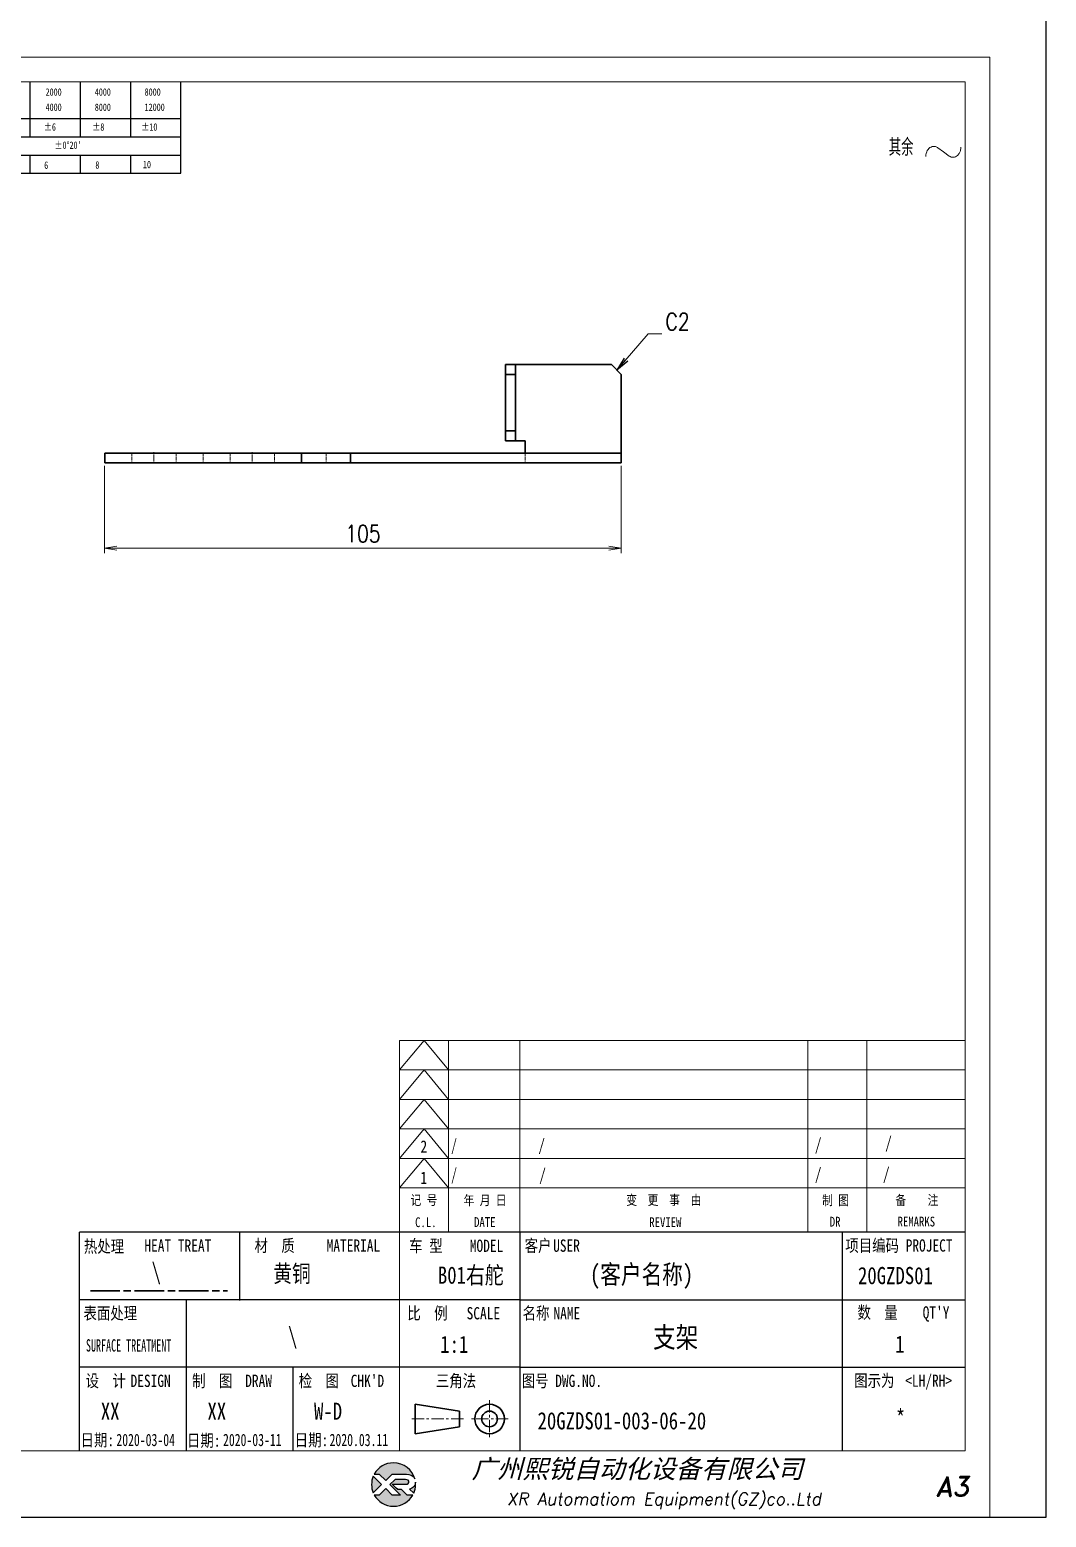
# Model space of a CAD drawing. Header units: inches. Extents: x 269 to 10986, y 1043 to 4337.
# Drawn here: x 10408.5 to 10615.1, y 2402.5 to 2705 of the extents above; entities that cross this region are included whole.
import ezdxf
from ezdxf.enums import TextEntityAlignment as Align

# ---------------------------------------------------------------- set-up
doc = ezdxf.new("R2010")
doc.units = ezdxf.units.IN
doc.header["$MEASUREMENT"] = 0
for name, pattern in [('AM_ISO02W050x2', [3.75, 3, -0.75]), ('AM_ISO08W050x2', [9, 6, -0.75, 1.5, -0.75]), ('CENTER', [2, 1.25, -0.25, 0.25, -0.25]), ('DOT2', [0.125, 0, -0.125])]:
    doc.linetypes.add(name, pattern=pattern)
for name, color, linetype in [('DIM', 3, 'Continuous'), ('layer 1', 7, 'Continuous'), ('图\\M+19E79\\M+195B6\\M+18E9A', 7, 'Continuous'), ('图号', 7, 'Continuous'), ('图名', 7, 'Continuous'), ('数量', 7, 'Continuous'), ('材质', 7, 'Continuous'), ('表面处理', 7, 'Continuous'), ('车型', 7, 'Continuous')]:
    doc.layers.add(name, color=color, linetype=linetype)
for name, color, linetype, lineweight in [('中心线', 2, 'AM_ISO08W050x2', 18), ('图框', 7, 'Continuous', 18), ('标注线', 3, 'Continuous', 18), ('热处理', 7, 'Continuous', 20), ('粗实线', 7, 'Continuous', 35), ('粗点划线', 6, 'AM_ISO08W050x2', 35), ('虚线', 1, 'AM_ISO02W050x2', 18)]:
    doc.layers.add(name, color=color, linetype=linetype, lineweight=lineweight)
doc.layers.add('打印', color=7, linetype='Continuous', lineweight=15, plot=False)
doc.layers.add('打印-禁用', color=7, linetype='Continuous', lineweight=15, plot=False)
doc.styles.add('DIM', font='romans.shx', dxfattribs={"width": 0.8, "bigfont": 'bigfont.shx'})
doc.styles.add('STYLE1', font='')
doc.styles.add('国标', font='simfang.ttf', dxfattribs={"width": 0.8})
doc.styles.add('机械长仿宋', font='gbenor.shx', dxfattribs={"height": 1, "bigfont": 'gbcbig.shx'})
doc.styles.add('标题\\M+18E9A', font='romand.shx', dxfattribs={"oblique": 10, "bigfont": 'bigfont.shx'})
doc.styles.get('STYLE1').set_extended_font_data('SimSun')
doc.dimstyles.new('XR 1-1', dxfattribs={"dimtxt": 3.5, "dimasz": 2.5, "dimexe": 1, "dimexo": 0.625, "dimgap": 1.2, "dimtad": 1, "dimtoh": 1, "dimdsep": 46, "dimtxsty": 'DIM', "dimblk": 'OPEN', "dimcen": 0, "dimclrd": 8, "dimclre": 8, "dimclrt": 2, "dimazin": 2, "dimtfac": 0.5, "dimtmove": 0, "dimatfit": 3, "dimldrblk": 'OPEN', "dimfxl": 0, "dimtolj": 2, "dimlwd": 18, "dimlwe": 18, "dimarcsym": 0})
doc.dimstyles.new('XR 1-1$0', dxfattribs={"dimtxt": 3.5, "dimasz": 2.5, "dimexe": 1, "dimexo": 0.625, "dimgap": 1.2, "dimtad": 1, "dimzin": 9, "dimdsep": 46, "dimtxsty": 'DIM', "dimblk": 'OPEN', "dimcen": 0, "dimclrd": 8, "dimclre": 8, "dimclrt": 2, "dimazin": 2, "dimtfac": 0.5, "dimtmove": 0, "dimatfit": 3, "dimldrblk": 'OPEN', "dimfxl": 0, "dimtolj": 2, "dimlwd": 18, "dimlwe": 18, "dimarcsym": 0})

# ---------------------------------------------------------------- blocks, each defined once
blk = doc.blocks.new('XR')
at = {"true_color": 0xfc8000}
h = blk.add_hatch(color=30, dxfattribs=at)
h.set_gradient(color1=(252, 128, 0), rotation=240, one_color=1, tint=1, name='INVCURVED')
edge = h.paths.add_edge_path()
edge.add_spline(control_points=[(-434.18, -5928.47), (-433.9, -5928.74), (-433.63, -5929.01), (-433.63, -5929.01), (-433.63, -5929.01), (-433.63, -5929.01), (-433.36, -5928.74), (-433.09, -5928.47)], knot_values=[0.5625, 0.5625, 0.5625, 0.5625, 0.625, 0.625, 0.625, 0.625, 0.6875, 0.6875, 0.6875, 0.6875], degree=3, periodic=0)
edge.add_spline(control_points=[(-433.09, -5928.47), (-432.82, -5928.2), (-432.54, -5927.93), (-432.54, -5927.93), (-432.54, -5927.93), (-432.54, -5927.93), (-432.04, -5927.93), (-431.53, -5927.93)], knot_values=[0.4375, 0.4375, 0.4375, 0.4375, 0.5, 0.5, 0.5, 0.5, 0.5625, 0.5625, 0.5625, 0.5625], degree=3, periodic=0)
edge.add_spline(control_points=[(-431.53, -5927.93), (-431.03, -5927.93), (-430.52, -5927.93), (-430.52, -5927.93), (-430.52, -5927.93), (-430, -5927.93), (-429.43, -5927.96), (-429.01, -5928.33)], knot_values=[0.25, 0.25, 0.25, 0.25, 0.3125, 0.3125, 0.3125, 0.3125, 0.4375, 0.4375, 0.4375, 0.4375], degree=3, periodic=0)
edge.add_spline(control_points=[(-429.01, -5928.33), (-428.88, -5928.44), (-428.78, -5928.59), (-428.71, -5928.75)], knot_values=[0.125, 0.125, 0.125, 0.125, 0.25, 0.25, 0.25, 0.25], degree=3, periodic=0)
edge.add_spline(control_points=[(-428.71, -5928.75), (-429.13, -5927.18), (-430.58, -5926.02), (-432.31, -5926.02)], knot_values=[0, 0, 0, 0, 0.125, 0.125, 0.125, 0.125], degree=3, periodic=0)
edge.add_spline(control_points=[(-432.31, -5926.02), (-433.72, -5926.02), (-434.94, -5926.79), (-435.58, -5927.93)], knot_values=[0.875, 0.875, 0.875, 0.875, 1, 1, 1, 1], degree=3, periodic=0)
edge.add_spline(control_points=[(-435.58, -5927.93), (-435.58, -5927.93), (-434.72, -5927.93), (-434.72, -5927.93), (-434.72, -5927.93), (-434.72, -5927.93), (-434.45, -5928.2), (-434.18, -5928.47)], knot_values=[0.6875, 0.6875, 0.6875, 0.6875, 0.8125, 0.8125, 0.8125, 0.8125, 0.875, 0.875, 0.875, 0.875], degree=3, periodic=0)
edge = h.paths.add_edge_path()
edge.add_spline(control_points=[(-434.79, -5929.26), (-435.04, -5929.02), (-435.34, -5928.72), (-435.54, -5928.53)], knot_values=[0.562504, 0.562504, 0.562504, 0.562504, 0.656252, 0.656252, 0.656252, 0.656252], degree=3, periodic=0)
edge.add_spline(control_points=[(-435.54, -5928.53), (-435.67, -5928.4), (-435.76, -5928.31), (-435.76, -5928.31), (-435.76, -5928.31), (-435.94, -5928.74), (-436.03, -5929.21), (-436.03, -5929.71)], knot_values=[0.25, 0.25, 0.25, 0.25, 0.312504, 0.312504, 0.312504, 0.312504, 0.562504, 0.562504, 0.562504, 0.562504], degree=3, periodic=0)
edge.add_spline(control_points=[(-436.03, -5929.71), (-436.03, -5930.2), (-435.94, -5930.67), (-435.76, -5931.1), (-435.76, -5931.1), (-435.4, -5930.75), (-435.05, -5930.4)], knot_values=[0.874998, 0.874998, 0.874998, 0.874998, 1.124998, 1.124998, 1.124998, 1.25, 1.25, 1.25, 1.25], degree=3, periodic=0)
edge.add_spline(control_points=[(-435.05, -5930.4), (-434.7, -5930.05), (-434.34, -5929.71), (-434.34, -5929.71), (-434.34, -5929.71), (-434.34, -5929.71), (-434.34, -5929.71), (-434.34, -5929.71)], knot_values=[0.749878, 0.749878, 0.749878, 0.749878, 0.874875, 0.874875, 0.874875, 0.874875, 0.874998, 0.874998, 0.874998, 0.874998], degree=3, periodic=0)
edge.add_spline(control_points=[(-434.34, -5929.71), (-434.34, -5929.71), (-434.34, -5929.71), (-434.34, -5929.71)], knot_values=[0.749634, 0.749634, 0.749634, 0.749634, 0.749817, 0.749817, 0.749817, 0.749817], degree=3, periodic=0)
edge.add_spline(control_points=[(-434.35, -5929.7), (-434.35, -5929.7), (-434.35, -5929.7), (-434.35, -5929.7)], knot_values=[0.738281, 0.738281, 0.738281, 0.738281, 0.742188, 0.742188, 0.742188, 0.742188], degree=3, periodic=0)
edge.add_spline(control_points=[(-434.35, -5929.7), (-434.36, -5929.69), (-434.37, -5929.68), (-434.38, -5929.67)], knot_values=[0.726563, 0.726563, 0.726563, 0.726563, 0.738281, 0.738281, 0.738281, 0.738281], degree=3, periodic=0)
edge.add_spline(control_points=[(-434.38, -5929.67), (-434.38, -5929.66), (-434.39, -5929.65), (-434.4, -5929.65)], knot_values=[0.718751, 0.718751, 0.718751, 0.718751, 0.726563, 0.726563, 0.726563, 0.726563], degree=3, periodic=0)
edge.add_spline(control_points=[(-434.4, -5929.65), (-434.42, -5929.63), (-434.45, -5929.6), (-434.47, -5929.58)], knot_values=[0.703126, 0.703126, 0.703126, 0.703126, 0.718751, 0.718751, 0.718751, 0.718751], degree=3, periodic=0)
edge.add_spline(control_points=[(-434.47, -5929.58), (-434.5, -5929.55), (-434.53, -5929.52), (-434.56, -5929.49)], knot_values=[0.687501, 0.687501, 0.687501, 0.687501, 0.703126, 0.703126, 0.703126, 0.703126], degree=3, periodic=0)
edge.add_spline(control_points=[(-434.56, -5929.49), (-434.63, -5929.42), (-434.71, -5929.35), (-434.79, -5929.26)], knot_values=[0.656252, 0.656252, 0.656252, 0.656252, 0.687501, 0.687501, 0.687501, 0.687501], degree=3, periodic=0)
at = {"true_color": 0x0348ff}
h = blk.add_hatch(color=160, dxfattribs=at)
h.set_gradient(color1=(3, 72, 255), color2=(0, 41, 153), one_color=1, tint=0.3, name='HEMISPHERICAL')
edge = h.paths.add_edge_path()
edge.add_spline(control_points=[(-432.54, -5929.67), (-432.26, -5929.95), (-431.94, -5930.23), (-431.66, -5930.51), (-431.66, -5930.51), (-431.66, -5930.51), (-431.66, -5930.51), (-431.66, -5930.51)], knot_values=[0.736842, 0.736842, 0.736842, 0.736842, 0.789474, 0.789474, 0.789474, 0.789474, 0.802633, 0.802633, 0.802633, 0.802633], degree=3, periodic=0)
edge.add_spline(control_points=[(-431.66, -5930.51), (-431.65, -5930.51), (-431.65, -5930.52), (-431.65, -5930.52)], knot_values=[0.802633, 0.802633, 0.802633, 0.802633, 0.815791, 0.815791, 0.815791, 0.815791], degree=3, periodic=0)
edge.add_spline(control_points=[(-431.65, -5930.52), (-431.64, -5930.53), (-431.64, -5930.53), (-431.64, -5930.53)], knot_values=[0.815791, 0.815791, 0.815791, 0.815791, 0.82237, 0.82237, 0.82237, 0.82237], degree=3, periodic=0)
edge.add_spline(control_points=[(-431.64, -5930.53), (-431.64, -5930.53), (-431.64, -5930.53), (-431.63, -5930.54)], knot_values=[0.82237, 0.82237, 0.82237, 0.82237, 0.828949, 0.828949, 0.828949, 0.828949], degree=3, periodic=0)
edge.add_spline(control_points=[(-431.63, -5930.54), (-431.63, -5930.54), (-431.63, -5930.54), (-431.63, -5930.54), (-431.63, -5930.54), (-431.63, -5930.54), (-431.59, -5930.54), (-431.52, -5930.54)], knot_values=[0.841901, 0.841901, 0.841901, 0.841901, 0.842105, 0.842105, 0.842105, 0.842105, 0.855264, 0.855264, 0.855264, 0.855264], degree=3, periodic=0)
edge.add_spline(control_points=[(-431.52, -5930.54), (-431.46, -5930.54), (-431.38, -5930.54), (-431.3, -5930.54)], knot_values=[0.855264, 0.855264, 0.855264, 0.855264, 0.868422, 0.868422, 0.868422, 0.868422], degree=3, periodic=0)
edge.add_spline(control_points=[(-431.3, -5930.54), (-431.26, -5930.54), (-431.22, -5930.54), (-431.18, -5930.54)], knot_values=[0.868422, 0.868422, 0.868422, 0.868422, 0.875, 0.875, 0.875, 0.875], degree=3, periodic=0)
edge.add_spline(control_points=[(-431.18, -5930.54), (-431.14, -5930.54), (-431.1, -5930.54), (-431.07, -5930.54)], knot_values=[0.875, 0.875, 0.875, 0.875, 0.881579, 0.881579, 0.881579, 0.881579], degree=3, periodic=0)
edge.add_spline(control_points=[(-431.07, -5930.54), (-431.05, -5930.54), (-431.04, -5930.54), (-431.03, -5930.54)], knot_values=[0.881579, 0.881579, 0.881579, 0.881579, 0.884869, 0.884869, 0.884869, 0.884869], degree=3, periodic=0)
edge.add_spline(control_points=[(-431.03, -5930.54), (-431.02, -5930.54), (-431, -5930.54), (-431, -5930.54)], knot_values=[0.884869, 0.884869, 0.884869, 0.884869, 0.888158, 0.888158, 0.888158, 0.888158], degree=3, periodic=0)
edge.add_spline(control_points=[(-431, -5930.54), (-430.99, -5930.54), (-430.99, -5930.54), (-430.98, -5930.54)], knot_values=[0.888158, 0.888158, 0.888158, 0.888158, 0.889803, 0.889803, 0.889803, 0.889803], degree=3, periodic=0)
edge.add_spline(control_points=[(-430.98, -5930.54), (-430.98, -5930.54), (-430.98, -5930.54), (-430.97, -5930.54)], knot_values=[0.889803, 0.889803, 0.889803, 0.889803, 0.891447, 0.891447, 0.891447, 0.891447], degree=3, periodic=0)
edge.add_spline(control_points=[(-430.97, -5930.54), (-430.97, -5930.54), (-430.97, -5930.54), (-430.97, -5930.54)], knot_values=[0.891447, 0.891447, 0.891447, 0.891447, 0.89227, 0.89227, 0.89227, 0.89227], degree=3, periodic=0)
edge.add_spline(control_points=[(-430.97, -5930.54), (-430.97, -5930.54), (-430.97, -5930.54), (-430.97, -5930.54)], knot_values=[0.89227, 0.89227, 0.89227, 0.89227, 0.893092, 0.893092, 0.893092, 0.893092], degree=3, periodic=0)
edge.add_spline(control_points=[(-430.97, -5930.54), (-430.97, -5930.54), (-430.97, -5930.54), (-430.97, -5930.54)], knot_values=[0.893092, 0.893092, 0.893092, 0.893092, 0.893503, 0.893503, 0.893503, 0.893503], degree=3, periodic=0)
edge.add_spline(control_points=[(-430.97, -5930.54), (-430.97, -5930.54), (-430.97, -5930.54), (-430.97, -5930.54)], knot_values=[0.893503, 0.893503, 0.893503, 0.893503, 0.893914, 0.893914, 0.893914, 0.893914], degree=3, periodic=0)
edge.add_spline(control_points=[(-430.97, -5930.54), (-430.97, -5930.54), (-430.97, -5930.54), (-430.97, -5930.54)], knot_values=[0.893914, 0.893914, 0.893914, 0.893914, 0.89412, 0.89412, 0.89412, 0.89412], degree=3, periodic=0)
edge.add_spline(control_points=[(-430.97, -5930.54), (-430.97, -5930.54), (-430.97, -5930.54), (-430.97, -5930.54)], knot_values=[0.89412, 0.89412, 0.89412, 0.89412, 0.894326, 0.894326, 0.894326, 0.894326], degree=3, periodic=0)
edge.add_spline(control_points=[(-430.97, -5930.54), (-430.97, -5930.54), (-430.97, -5930.54), (-430.97, -5930.54)], knot_values=[0.894428, 0.894428, 0.894428, 0.894428, 0.894531, 0.894531, 0.894531, 0.894531], degree=3, periodic=0)
edge.add_spline(control_points=[(-430.97, -5930.54), (-430.97, -5930.54), (-430.97, -5930.54), (-430.97, -5930.54)], knot_values=[0.894531, 0.894531, 0.894531, 0.894531, 0.894583, 0.894583, 0.894583, 0.894583], degree=3, periodic=0)
edge.add_spline(control_points=[(-430.97, -5930.54), (-430.97, -5930.54), (-430.97, -5930.54), (-430.97, -5930.54), (-430.97, -5930.54), (-430.97, -5930.54), (-430.73, -5930.78), (-430.49, -5931.01)], knot_values=[0.894685, 0.894685, 0.894685, 0.894685, 0.894737, 0.894737, 0.894737, 0.894737, 0.921052, 0.921052, 0.921052, 0.921052], degree=3, periodic=0)
edge.add_spline(control_points=[(-430.49, -5931.01), (-430.26, -5931.24), (-430.02, -5931.48), (-430.02, -5931.48)], knot_values=[0.921052, 0.921052, 0.921052, 0.921052, 0.947368, 0.947368, 0.947368, 0.947368], degree=3, periodic=0)
edge.add_spline(control_points=[(-430.02, -5931.48), (-430.02, -5931.48), (-430.02, -5931.48), (-430.02, -5931.48)], knot_values=[0.947522, 0.947522, 0.947522, 0.947522, 0.947573, 0.947573, 0.947573, 0.947573], degree=3, periodic=0)
edge.add_spline(control_points=[(-430.02, -5931.48), (-430.02, -5931.48), (-430.02, -5931.48), (-430.02, -5931.48)], knot_values=[0.947573, 0.947573, 0.947573, 0.947573, 0.947676, 0.947676, 0.947676, 0.947676], degree=3, periodic=0)
edge.add_spline(control_points=[(-430.02, -5931.48), (-430.02, -5931.48), (-430.02, -5931.48), (-430.02, -5931.48)], knot_values=[0.947676, 0.947676, 0.947676, 0.947676, 0.947779, 0.947779, 0.947779, 0.947779], degree=3, periodic=0)
edge.add_spline(control_points=[(-430.02, -5931.48), (-430.02, -5931.48), (-430.02, -5931.48), (-430.02, -5931.48)], knot_values=[0.947779, 0.947779, 0.947779, 0.947779, 0.947984, 0.947984, 0.947984, 0.947984], degree=3, periodic=0)
edge.add_spline(control_points=[(-430.02, -5931.48), (-430.02, -5931.48), (-430.02, -5931.48), (-430.02, -5931.48)], knot_values=[0.947984, 0.947984, 0.947984, 0.947984, 0.94819, 0.94819, 0.94819, 0.94819], degree=3, periodic=0)
edge.add_spline(control_points=[(-430.02, -5931.48), (-430.02, -5931.48), (-430.02, -5931.48), (-430.02, -5931.48)], knot_values=[0.94819, 0.94819, 0.94819, 0.94819, 0.948601, 0.948601, 0.948601, 0.948601], degree=3, periodic=0)
edge.add_spline(control_points=[(-430.02, -5931.48), (-430.02, -5931.48), (-430.02, -5931.48), (-430.02, -5931.48)], knot_values=[0.948601, 0.948601, 0.948601, 0.948601, 0.949012, 0.949012, 0.949012, 0.949012], degree=3, periodic=0)
edge.add_spline(control_points=[(-430.02, -5931.48), (-430.02, -5931.48), (-430.01, -5931.48), (-430.01, -5931.48)], knot_values=[0.949012, 0.949012, 0.949012, 0.949012, 0.949834, 0.949834, 0.949834, 0.949834], degree=3, periodic=0)
edge.add_spline(control_points=[(-430.01, -5931.48), (-430.01, -5931.48), (-430.01, -5931.48), (-430.01, -5931.48)], knot_values=[0.949834, 0.949834, 0.949834, 0.949834, 0.950657, 0.950657, 0.950657, 0.950657], degree=3, periodic=0)
edge.add_spline(control_points=[(-430.01, -5931.48), (-430.01, -5931.48), (-430, -5931.48), (-430, -5931.48)], knot_values=[0.950657, 0.950657, 0.950657, 0.950657, 0.952301, 0.952301, 0.952301, 0.952301], degree=3, periodic=0)
edge.add_spline(control_points=[(-430, -5931.48), (-429.99, -5931.48), (-429.98, -5931.48), (-429.98, -5931.48)], knot_values=[0.952301, 0.952301, 0.952301, 0.952301, 0.953946, 0.953946, 0.953946, 0.953946], degree=3, periodic=0)
edge.add_spline(control_points=[(-429.98, -5931.48), (-429.96, -5931.48), (-429.95, -5931.48), (-429.93, -5931.48)], knot_values=[0.953946, 0.953946, 0.953946, 0.953946, 0.957236, 0.957236, 0.957236, 0.957236], degree=3, periodic=0)
edge.add_spline(control_points=[(-429.93, -5931.48), (-429.91, -5931.48), (-429.89, -5931.48), (-429.87, -5931.48)], knot_values=[0.957236, 0.957236, 0.957236, 0.957236, 0.960525, 0.960525, 0.960525, 0.960525], degree=3, periodic=0)
edge.add_spline(control_points=[(-429.87, -5931.48), (-429.82, -5931.48), (-429.77, -5931.48), (-429.71, -5931.48)], knot_values=[0.960525, 0.960525, 0.960525, 0.960525, 0.967104, 0.967104, 0.967104, 0.967104], degree=3, periodic=0)
edge.add_spline(control_points=[(-429.71, -5931.48), (-429.65, -5931.48), (-429.59, -5931.48), (-429.53, -5931.48)], knot_values=[0.967104, 0.967104, 0.967104, 0.967104, 0.973683, 0.973683, 0.973683, 0.973683], degree=3, periodic=0)
edge.add_spline(control_points=[(-429.53, -5931.48), (-429.41, -5931.48), (-429.29, -5931.48), (-429.19, -5931.48)], knot_values=[0.973683, 0.973683, 0.973683, 0.973683, 0.98684, 0.98684, 0.98684, 0.98684], degree=3, periodic=0)
edge.add_spline(control_points=[(-429.19, -5931.48), (-429.1, -5931.48), (-429.04, -5931.48), (-429.04, -5931.48), (-429.67, -5932.62), (-430.9, -5933.39), (-432.31, -5933.39)], knot_values=[0.98684, 0.98684, 0.98684, 0.98684, 1, 1, 1, 1.052632, 1.052632, 1.052632, 1.052632], degree=3, periodic=0)
edge.add_spline(control_points=[(-432.31, -5933.39), (-433.72, -5933.39), (-434.94, -5932.62), (-435.58, -5931.48), (-435.58, -5931.48), (-435.58, -5931.48), (-435.36, -5931.48), (-435.15, -5931.48)], knot_values=[0.052632, 0.052632, 0.052632, 0.052632, 0.105263, 0.105263, 0.105263, 0.105263, 0.131579, 0.131579, 0.131579, 0.131579], degree=3, periodic=0)
edge.add_spline(control_points=[(-435.15, -5931.48), (-434.93, -5931.48), (-434.72, -5931.48), (-434.72, -5931.48), (-434.72, -5931.48), (-434.72, -5931.48), (-434.45, -5931.21), (-434.18, -5930.94)], knot_values=[0.131579, 0.131579, 0.131579, 0.131579, 0.157895, 0.157895, 0.157895, 0.157895, 0.184211, 0.184211, 0.184211, 0.184211], degree=3, periodic=0)
edge.add_spline(control_points=[(-434.18, -5930.94), (-433.9, -5930.67), (-433.63, -5930.4), (-433.63, -5930.4), (-433.63, -5930.4), (-433.63, -5930.4), (-433.36, -5930.67), (-433.09, -5930.94)], knot_values=[0.184211, 0.184211, 0.184211, 0.184211, 0.210526, 0.210526, 0.210526, 0.210526, 0.236842, 0.236842, 0.236842, 0.236842], degree=3, periodic=0)
edge.add_spline(control_points=[(-433.09, -5930.94), (-432.82, -5931.21), (-432.54, -5931.48), (-432.54, -5931.48), (-432.54, -5931.48), (-432.54, -5931.48), (-432.19, -5931.48), (-431.83, -5931.48)], knot_values=[0.236842, 0.236842, 0.236842, 0.236842, 0.263158, 0.263158, 0.263158, 0.263158, 0.289474, 0.289474, 0.289474, 0.289474], degree=3, periodic=0)
edge.add_spline(control_points=[(-431.83, -5931.48), (-431.48, -5931.48), (-431.12, -5931.48), (-431.12, -5931.48), (-431.12, -5931.48), (-431.12, -5931.48), (-431.57, -5931.03), (-432.02, -5930.59)], knot_values=[0.289474, 0.289474, 0.289474, 0.289474, 0.315789, 0.315789, 0.315789, 0.315789, 0.342105, 0.342105, 0.342105, 0.342105], degree=3, periodic=0)
edge.add_spline(control_points=[(-432.02, -5930.59), (-432.47, -5930.15), (-432.92, -5929.71), (-432.92, -5929.71), (-432.92, -5929.71), (-432.92, -5929.71), (-432.71, -5929.5), (-432.5, -5929.29)], knot_values=[0.342105, 0.342105, 0.342105, 0.342105, 0.368421, 0.368421, 0.368421, 0.368421, 0.394737, 0.394737, 0.394737, 0.394737], degree=3, periodic=0)
edge.add_spline(control_points=[(-432.5, -5929.29), (-432.3, -5929.09), (-432.09, -5928.88), (-432.09, -5928.88)], knot_values=[0.394737, 0.394737, 0.394737, 0.394737, 0.421053, 0.421053, 0.421053, 0.421053], degree=3, periodic=0)
edge.add_spline(control_points=[(-432.09, -5928.88), (-432.09, -5928.88), (-432.06, -5928.86), (-432.06, -5928.86)], knot_values=[0.421053, 0.421053, 0.421053, 0.421053, 0.473684, 0.473684, 0.473684, 0.473684], degree=3, periodic=0)
edge.add_spline(control_points=[(-432.06, -5928.86), (-432.06, -5928.86), (-432.06, -5928.86), (-432.06, -5928.86), (-432.06, -5928.86), (-432.06, -5928.86), (-430.4, -5928.86), (-430.26, -5928.86)], knot_values=[0.473684, 0.473684, 0.473684, 0.473684, 0.473684, 0.473684, 0.473684, 0.473684, 0.526316, 0.526316, 0.526316, 0.526316], degree=3, periodic=0)
edge.add_spline(control_points=[(-430.26, -5928.86), (-429.54, -5928.86), (-429.62, -5929.4), (-429.83, -5929.55)], knot_values=[0.526316, 0.526316, 0.526316, 0.526316, 0.578947, 0.578947, 0.578947, 0.578947], degree=3, periodic=0)
edge.add_spline(control_points=[(-429.83, -5929.55), (-429.94, -5929.62), (-430.08, -5929.65), (-430.26, -5929.65), (-430.26, -5929.65), (-430.26, -5929.65), (-430.48, -5929.65), (-430.71, -5929.66)], knot_values=[0.578947, 0.578947, 0.578947, 0.578947, 0.631579, 0.631579, 0.631579, 0.631579, 0.657895, 0.657895, 0.657895, 0.657895], degree=3, periodic=0)
edge.add_spline(control_points=[(-430.71, -5929.66), (-430.93, -5929.66), (-431.15, -5929.67), (-431.15, -5929.67), (-431.15, -5929.67), (-431.15, -5929.67), (-432.54, -5929.67), (-432.54, -5929.67)], knot_values=[0.657895, 0.657895, 0.657895, 0.657895, 0.684211, 0.684211, 0.684211, 0.684211, 0.736842, 0.736842, 0.736842, 0.736842], degree=3, periodic=0)
edge = h.paths.add_edge_path()
edge.add_spline(control_points=[(-428.6, -5929.32), (-428.61, -5929.67), (-428.76, -5930), (-429.06, -5930.22)], knot_values=[0.8, 0.8, 0.8, 0.8, 1, 1, 1, 1], degree=3, periodic=0)
edge.add_spline(control_points=[(-429.06, -5930.22), (-429.22, -5930.34), (-429.41, -5930.43), (-429.61, -5930.48)], knot_values=[0.6, 0.6, 0.6, 0.6, 0.8, 0.8, 0.8, 0.8], degree=3, periodic=0)
edge.add_spline(control_points=[(-429.61, -5930.48), (-429.61, -5930.48), (-428.9, -5931.19), (-428.9, -5931.19), (-428.9, -5931.19), (-428.69, -5930.73), (-428.58, -5930.23), (-428.58, -5929.71)], knot_values=[0.2, 0.2, 0.2, 0.2, 0.4, 0.4, 0.4, 0.4, 0.6, 0.6, 0.6, 0.6], degree=3, periodic=0)
edge.add_spline(control_points=[(-428.58, -5929.71), (-428.58, -5929.58), (-428.59, -5929.45), (-428.6, -5929.32)], knot_values=[0, 0, 0, 0, 0.2, 0.2, 0.2, 0.2], degree=3, periodic=0)
at = {"layer": 'layer 1', "color": 30}
for points, knots in [([(-432.31, -5926.02), (-430.58, -5926.02), (-429.13, -5927.18), (-428.71, -5928.75), (-428.71, -5928.75), (-428.78, -5928.59), (-428.88, -5928.44), (-429.01, -5928.33), (-429.01, -5928.33), (-429.43, -5927.96), (-430, -5927.93), (-430.52, -5927.93), (-430.52, -5927.93), (-430.52, -5927.93), (-432.54, -5927.93), (-432.54, -5927.93), (-432.54, -5927.93), (-432.54, -5927.93), (-433.63, -5929.01), (-433.63, -5929.01), (-433.63, -5929.01), (-433.63, -5929.01), (-434.72, -5927.93), (-434.72, -5927.93), (-434.72, -5927.93), (-434.72, -5927.93), (-435.58, -5927.93), (-435.58, -5927.93), (-435.58, -5927.93), (-434.94, -5926.79), (-433.72, -5926.02), (-432.31, -5926.02)], [0, 0, 0, 0, 0.125, 0.125, 0.125, 0.125, 0.25, 0.25, 0.25, 0.25, 0.375, 0.375, 0.375, 0.375, 0.5, 0.5, 0.5, 0.5, 0.625, 0.625, 0.625, 0.625, 0.75, 0.75, 0.75, 0.75, 0.875, 0.875, 0.875, 0.875, 1, 1, 1, 1]), ([(-435.76, -5931.1), (-435.94, -5930.67), (-436.03, -5930.2), (-436.03, -5929.71), (-436.03, -5929.71), (-436.03, -5929.21), (-435.94, -5928.74), (-435.76, -5928.31), (-435.76, -5928.31), (-435.76, -5928.31), (-434.34, -5929.71), (-434.34, -5929.71), (-434.34, -5929.71), (-434.34, -5929.71), (-435.76, -5931.1), (-435.76, -5931.1)], [0, 0, 0, 0, 0.25, 0.25, 0.25, 0.25, 0.5, 0.5, 0.5, 0.5, 0.75, 0.75, 0.75, 0.75, 1, 1, 1, 1])]:
    blk.add_open_spline(points, degree=3, knots=knots, dxfattribs=at)
at = {"layer": 'layer 1', "color": 154}
for points, knots in [([(-429.04, -5931.48), (-429.67, -5932.62), (-430.9, -5933.39), (-432.31, -5933.39), (-432.31, -5933.39), (-433.72, -5933.39), (-434.94, -5932.62), (-435.58, -5931.48), (-435.58, -5931.48), (-435.58, -5931.48), (-434.72, -5931.48), (-434.72, -5931.48), (-434.72, -5931.48), (-434.72, -5931.48), (-433.63, -5930.4), (-433.63, -5930.4), (-433.63, -5930.4), (-433.63, -5930.4), (-432.54, -5931.48), (-432.54, -5931.48), (-432.54, -5931.48), (-432.54, -5931.48), (-431.12, -5931.48), (-431.12, -5931.48), (-431.12, -5931.48), (-431.12, -5931.48), (-432.92, -5929.71), (-432.92, -5929.71), (-432.92, -5929.71), (-432.92, -5929.71), (-432.09, -5928.88), (-432.09, -5928.88), (-432.09, -5928.88), (-432.09, -5928.88), (-432.06, -5928.86), (-432.06, -5928.86), (-432.06, -5928.86), (-432.06, -5928.86), (-430.4, -5928.86), (-430.26, -5928.86), (-430.26, -5928.86), (-429.54, -5928.86), (-429.62, -5929.4), (-429.83, -5929.55), (-429.83, -5929.55), (-429.94, -5929.62), (-430.08, -5929.65), (-430.26, -5929.65), (-430.26, -5929.65), (-430.26, -5929.65), (-431.15, -5929.67), (-431.15, -5929.67), (-431.15, -5929.67), (-431.15, -5929.67), (-432.54, -5929.67), (-432.54, -5929.67), (-432.54, -5929.67), (-432.26, -5929.95), (-431.94, -5930.23), (-431.66, -5930.51), (-431.66, -5930.51), (-431.66, -5930.51), (-431.63, -5930.54), (-431.63, -5930.54), (-431.63, -5930.54), (-431.63, -5930.54), (-430.97, -5930.54), (-430.97, -5930.54), (-430.97, -5930.54), (-430.97, -5930.54), (-430.02, -5931.48), (-430.02, -5931.48), (-430.02, -5931.48), (-430.02, -5931.48), (-429.04, -5931.48), (-429.04, -5931.48)], [0, 0, 0, 0, 0.052632, 0.052632, 0.052632, 0.052632, 0.105263, 0.105263, 0.105263, 0.105263, 0.157895, 0.157895, 0.157895, 0.157895, 0.210526, 0.210526, 0.210526, 0.210526, 0.263158, 0.263158, 0.263158, 0.263158, 0.315789, 0.315789, 0.315789, 0.315789, 0.368421, 0.368421, 0.368421, 0.368421, 0.421053, 0.421053, 0.421053, 0.421053, 0.473684, 0.473684, 0.473684, 0.473684, 0.526316, 0.526316, 0.526316, 0.526316, 0.578947, 0.578947, 0.578947, 0.578947, 0.631579, 0.631579, 0.631579, 0.631579, 0.684211, 0.684211, 0.684211, 0.684211, 0.736842, 0.736842, 0.736842, 0.736842, 0.789474, 0.789474, 0.789474, 0.789474, 0.842105, 0.842105, 0.842105, 0.842105, 0.894737, 0.894737, 0.894737, 0.894737, 0.947368, 0.947368, 0.947368, 0.947368, 1, 1, 1, 1]), ([(-428.6, -5929.32), (-428.59, -5929.45), (-428.58, -5929.58), (-428.58, -5929.71), (-428.58, -5929.71), (-428.58, -5930.23), (-428.69, -5930.73), (-428.9, -5931.19), (-428.9, -5931.19), (-428.9, -5931.19), (-429.61, -5930.48), (-429.61, -5930.48), (-429.61, -5930.48), (-429.41, -5930.43), (-429.22, -5930.34), (-429.06, -5930.22), (-429.06, -5930.22), (-428.76, -5930), (-428.61, -5929.67), (-428.6, -5929.32)], [0, 0, 0, 0, 0.2, 0.2, 0.2, 0.2, 0.4, 0.4, 0.4, 0.4, 0.6, 0.6, 0.6, 0.6, 0.8, 0.8, 0.8, 0.8, 1, 1, 1, 1])]:
    blk.add_open_spline(points, degree=3, knots=knots, dxfattribs=at)
blk = doc.blocks.new('GZDEH零件A3图框V01版')
at = {"layer": '中心线', "color": 1, "linetype": 'CENTER', "lineweight": 5, "ltscale": 2}
for p, q in [((3175.82, -1822.66), (3175.82, -1830.26)), ((3170.49, -1826.46), (3159.89, -1826.46)), ((3179.62, -1826.46), (3172.02, -1826.46))]:
    blk.add_line(p, q, dxfattribs=at)
at = {"layer": '图\\M+19E79\\M+195B6\\M+18E9A', "color": 9}
for p, q in [((3082.42, -1561.98), (3082.42, -1554.46)), ((3092.64, -1561.98), (3092.64, -1554.46)), ((3102.86, -1561.98), (3102.86, -1554.46)), ((3113.09, -1573.08), (3113.09, -1554.46)), ((2996.09, -1561.98), (3113.09, -1561.98)), ((3082.42, -1565.68), (3082.42, -1561.98)), ((3092.64, -1565.68), (3092.64, -1561.98)), ((3102.86, -1565.68), (3102.86, -1561.98)), ((2996.09, -1565.68), (3113.09, -1565.68)), ((2996.09, -1569.38), (3113.09, -1569.38)), ((3082.42, -1573.08), (3082.42, -1569.48)), ((3092.64, -1573.08), (3092.64, -1569.38)), ((3102.86, -1573.08), (3102.86, -1569.38)), ((2990.09, -1573.08), (3113.09, -1573.08)), ((3272.49, -1788.46), (3092.49, -1788.46)), ((3124.99, -1788.46), (3124.99, -1802.35)), ((3181.99, -1788.46), (3181.99, -1832.96)), ((3247.49, -1788.46), (3247.49, -1832.96)), ((3181.99, -1802.21), (3092.49, -1802.21)), ((3114.17, -1802.21), (3114.17, -1815.96)), ((3181.99, -1802.21), (3272.49, -1802.21)), ((3181.99, -1815.96), (3092.49, -1815.96)), ((3114.17, -1815.96), (3114.17, -1832.96)), ((3114.17, -1815.96), (3114.17, -1832.96)), ((3135.83, -1815.96), (3135.83, -1832.96)), ((3135.83, -1815.96), (3135.83, -1832.96)), ((3181.99, -1815.96), (3272.49, -1815.96))]:
    blk.add_line(p, q, dxfattribs=at)
at = {"layer": '图\\M+19E79\\M+195B6\\M+18E9A', "color": 7}
blk.add_line((3272.49, -1788.46), (3092.49, -1788.46), dxfattribs=at)
at = {"layer": '图\\M+19E79\\M+195B6\\M+18E9A', "color": 9, "linetype": 'Continuous'}
blk.add_line((3092.49, -1832.96), (3092.49, -1788.46), dxfattribs=at)
at = {"layer": '图框', "linetype": 'Continuous'}
for p, q in [((3272.49, -1554.46), (2882.49, -1554.46)), ((3272.49, -1832.96), (3272.49, -1554.46)), ((3157.49, -1749.46), (3272.49, -1749.46)), ((3157.49, -1832.96), (3157.49, -1749.46)), ((2882.49, -1832.96), (3272.49, -1832.96))]:
    blk.add_line(p, q, dxfattribs=at)
at = {"layer": '图框', "color": 9}
for p, q in [((3157.49, -1755.46), (3162.49, -1749.46)), ((3162.49, -1749.46), (3167.49, -1755.46)), ((3167.49, -1788.46), (3167.49, -1749.46)), ((3240.49, -1788.46), (3240.49, -1749.46)), ((3252.49, -1749.46), (3252.49, -1788.46)), ((3157.49, -1755.46), (3272.49, -1755.46)), ((3157.49, -1761.46), (3162.49, -1755.46)), ((3162.49, -1755.46), (3167.49, -1761.46)), ((3157.49, -1761.46), (3272.49, -1761.46)), ((3157.49, -1767.46), (3162.49, -1761.46)), ((3162.49, -1761.46), (3167.49, -1767.46)), ((3157.49, -1767.46), (3272.49, -1767.46)), ((3157.49, -1773.46), (3162.49, -1767.46)), ((3162.49, -1767.46), (3167.49, -1773.46)), ((3157.49, -1773.46), (3272.49, -1773.46)), ((3157.49, -1779.46), (3162.49, -1773.46)), ((3162.49, -1773.46), (3167.49, -1779.46)), ((3157.49, -1779.46), (3272.49, -1779.46))]:
    blk.add_line(p, q, dxfattribs=at)
at = {"layer": '图框', "color": 9, "linetype": 'Continuous'}
blk.add_line((3181.99, -1749.46), (3181.99, -1832.96), dxfattribs=at)
at = {"layer": '图框', "color": 2, "linetype": 'ByBlock', "lineweight": 35}
for p, q in [((3169.69, -1824.86), (3160.69, -1823.46)), ((3160.69, -1829.46), (3160.69, -1823.46)), ((3169.69, -1824.86), (3169.69, -1828.06)), ((3169.69, -1828.06), (3160.69, -1829.46))]:
    blk.add_line(p, q, dxfattribs=at)
for radius in [3, 1.6]:
    blk.add_circle((3175.82, -1826.46), radius, dxfattribs=at)
at = {"layer": '打印-禁用', "linetype": 'Continuous'}
for p, q in [((3277.49, -1549.46), (2857.49, -1549.46)), ((3277.49, -1846.46), (3277.49, -1549.46)), ((2857.49, -1846.46), (3277.49, -1846.46))]:
    blk.add_line(p, q, dxfattribs=at)
at = {"layer": 'DIM', "xscale": 1.199999999999818, "yscale": 1.199999999999818, "zscale": 1.199999999999818}
blk.add_blockref('XR', (3675.07, 5275.84), dxfattribs=at)
at = {"layer": '图\\M+19E79\\M+195B6\\M+18E9A', "color": 9, "style": '国标'}
for s, height, width, p in [('2000', 1.5, 0.8, (3085.57, -1557.31)), ('4000', 1.5, 0.8, (3095.57, -1557.31)), ('8000', 1.5, 0.8, (3105.7, -1557.31)), ('4000', 1.5, 0.8, (3085.57, -1560.41)), ('8000', 1.5, 0.8, (3095.57, -1560.41)), ('12000', 1.5, 0.8, (3105.7, -1560.41)), ('±6', 1.5, 0.8, (3085.22, -1564.42)), ('±8', 1.5, 0.8, (3095.06, -1564.42)), ('±10', 1.5, 0.8, (3105.02, -1564.42)), ("±0%%D20'", 1.5, 0.8, (3087.38, -1568.12)), ('6', 1.5, 0.8, (3085.28, -1572.19)), ('8', 1.5, 0.8, (3095.68, -1572.15)), ('10', 1.5, 0.8, (3105.36, -1572.06)), ('热处理', 2.5, 0.8, (3093.35, -1792.61)), ('材  质', 2.5, 0.8, (3128.04, -1792.46)), ('项目编码 PROJECT', 2.5, 0.8, (3248.13, -1792.43)), ('数  量', 2.5, 0.8, (3250.61, -1806.05)), ('表面处理', 2.5, 0.8, (3093.27, -1806.21)), ('比  例\u3000', 2.5, 0.8, (3159.1, -1806.21)), ('SCALE', 2.5, 0.8, (3171.15, -1806.21)), ('名称\u3000', 2.5, 0.8, (3182.54, -1806.21)), ('NAME', 2.5, 0.8, (3188.8, -1806.21)), ("QT'Y ", 2.5, 0.8, (3263.86, -1806.05)), ('SURFACE TREATMENT', 2.5, 0.6, (3093.77, -1812.75)), (' DESIGN', 2.5, 0.8, (3101.47, -1819.96)), (' DRAW', 2.5, 0.8, (3124.78, -1819.96)), ("CHK'D", 2.5, 0.8, (3147.58, -1819.96)), ('三角法', 2.5, 0.8, (3164.9, -1819.96)), ('图号', 2.5, 0.8, (3182.36, -1819.96)), ('DWG.NO.', 2.5, 0.8, (3189.16, -1819.96)), ('图示为', 2.5, 0.8, (3249.94, -1819.93)), ('<LH/RH>', 2.5, 0.8, (3260.31, -1819.93))]:
    blk.add_text(s, height=height, dxfattribs=dict(at, width=width)).set_placement(p)
at = {"layer": '图\\M+19E79\\M+195B6\\M+18E9A', "color": 9, "style": '国标', "width": 0.8}
for s, p in [('HEAT TREAT', (3112.45, -1792.46)), ('MATERIAL', (3148.14, -1792.46)), ('客户', (3185.68, -1792.46)), ('USER', (3191.46, -1792.46)), ('设  计', (3097.79, -1819.96)), ('制  图', (3119.43, -1819.96)), ('检  图', (3141.11, -1819.96)), ('日期:', (3096.09, -1832)), ('日期:', (3117.71, -1832.1)), ('日期:', (3139.62, -1832))]:
    blk.add_text(s, height=2.5, dxfattribs=at).set_placement(p, align=Align.CENTER)
for s, p in [('车 型', (3162.87, -1791.2)), ('MODEL', (3175.2, -1791.24))]:
    blk.add_text(s, height=2.5, dxfattribs=at).set_placement(p, align=Align.MIDDLE)
at = {"layer": '图\\M+19E79\\M+195B6\\M+18E9A', "color": 7, "lineweight": -3, "style": 'STYLE1', "oblique": 15}
blk.add_text('广州熙锐自动化设备有限公司 ', height=3.8, dxfattribs=at).set_placement((3172.16, -1838.51))
at = {"layer": '图\\M+19E79\\M+195B6\\M+18E9A', "color": 7, "style": '标题\\M+18E9A', "oblique": 10}
for s, height, p in [('A3', 4, (3269.91, -1840.2)), ('XR Automatiom Equipment(GZ)co..Ltd', 2.5, (3211.26, -1842.9))]:
    blk.add_text(s, height=height, dxfattribs=at).set_placement(p, align=Align.MIDDLE)
at = {"layer": '图框', "color": 9, "style": '国标', "width": 0.8}
for s, p in [('记 号', (3162.47, -1782.94)), ('年 月 日', (3174.9, -1782.98)), ('变  更  事  由', (3211.24, -1782.93)), ('C.L.', (3162.86, -1787.45)), ('DATE', (3174.85, -1787.42)), ('REVIEW', (3211.55, -1787.45))]:
    blk.add_text(s, height=2, dxfattribs=at).set_placement(p, align=Align.CENTER)
for s, p in [('制 图', (3246.15, -1781.95)), ('备    注', (3262.68, -1781.92)), ('DR', (3246.06, -1786.34)), ('REMARKS', (3262.57, -1786.32))]:
    blk.add_text(s, height=2, dxfattribs=at).set_placement(p, align=Align.MIDDLE)
blk = doc.blocks.new('DEH A3')
at = {"layer": '图框'}
blk.add_blockref('GZDEH零件A3图框V01版', (-2857.49, 1846.46), dxfattribs=at)
blk = doc.blocks.new('其余不去材料')
at = {"layer": '标注线', "color": 2, "lineweight": 13}
for points in [[(0, 0.17), (0.01, 0.48), (0.07, 0.79), (0.16, 1.09), (0.28, 1.36), (0.44, 1.6), (0.62, 1.8), (0.82, 1.97), (1.04, 2.09), (1.26, 2.17), (1.49, 2.21), (1.72, 2.21), (1.94, 2.17), (2.37, 1.97), (2.41, 1.95)], [(2.41, 1.95), (3.55, 1.11), (4.7, 0.27)], [(4.7, 0.27), (4.91, 0.14), (5.14, 0.05), (5.37, 0), (5.6, 0), (5.82, 0.04), (6.04, 0.11), (6.45, 0.38), (6.79, 0.8), (7.02, 1.34), (7.11, 1.95), (7.11, 2.09)]]:
    blk.add_lwpolyline(points, dxfattribs=at)
at = {"layer": '标注线', "color": 7, "linetype": 'DOT2', "style": '机械长仿宋'}
blk.add_text('其余', height=3.5, dxfattribs=at).set_placement((-7.56, 0.3))
blk = doc.blocks.new('_Open')
at = {"color": 0, "linetype": 'ByBlock', "lineweight": -2}
for p, q in [((-1, 0.17), (0, 0)), ((-1, -0.17), (0, 0)), ((0, 0), (-1, 0))]:
    blk.add_line(p, q, dxfattribs=at)
blk = doc.blocks.new('*D543')
at = {"layer": 'Defpoints', "color": 0, "transparency": 16777216}
for p in [(10423.71, 2616.93), (10528.71, 2616.93), (10528.71, 2599.58)]:
    blk.add_point(p, dxfattribs=at)
at = {"layer": 'DIM', "color": 8, "lineweight": 18, "transparency": 16777216}
for p, q in [((10423.71, 2616.3), (10423.71, 2598.58)), ((10528.71, 2616.3), (10528.71, 2598.58)), ((10426.21, 2599.58), (10526.21, 2599.58))]:
    blk.add_line(p, q, dxfattribs=at)
at = {"layer": 'DIM', "color": 8, "lineweight": 18, "transparency": 16777216, "xscale": 2.5, "yscale": 2.5, "zscale": 2.5, "rotation": 180}
blk.add_blockref('_Open', (10423.71, 2599.58), dxfattribs=at)
at = {"layer": 'DIM', "color": 8, "lineweight": 18, "transparency": 16777216, "xscale": 2.5, "yscale": 2.5, "zscale": 2.5}
blk.add_blockref('_Open', (10528.71, 2599.58), dxfattribs=at)
at = {"layer": 'DIM', "color": 2, "transparency": 16777216, "insert": (10476.21, 2602.53), "char_height": 3.5, "attachment_point": 5, "style": 'DIM'}
blk.add_mtext('\\A2;105', dxfattribs=at)

msp = doc.modelspace()

# ---------------------------------------------------------------- linework, layer by layer
at = {"layer": 'DIM', "color": 6}
msp.add_lwpolyline([(10172.837, 2402.472), (10615.114, 2402.472), (10615.114, 2811.136), (10172.837, 2811.136)], close=True, dxfattribs=at)
at = {"layer": '中心线', "ltscale": 0.060016}
for p, q in [((10433.714, 2619.13), (10433.714, 2616.729)), ((10453.714, 2619.13), (10453.714, 2616.729))]:
    msp.add_line(p, q, dxfattribs=at)
at = {"layer": '打印'}
msp.add_lwpolyline([(10183.627, 2699.472), (10603.627, 2699.472), (10603.627, 2402.472), (10183.627, 2402.472)], close=True, dxfattribs=at)
at = {"layer": '粗实线', "ltscale": 0.05}
for p, q in [((10505.214, 2634.93), (10505.214, 2636.93)), ((10505.214, 2636.93), (10507.214, 2636.93)), ((10507.214, 2634.93), (10507.214, 2636.93)), ((10505.214, 2634.93), (10507.214, 2634.93)), ((10505.214, 2623.43), (10507.214, 2623.43)), ((10505.214, 2621.43), (10505.214, 2623.43)), ((10507.214, 2623.43), (10507.214, 2621.43)), ((10505.214, 2621.43), (10507.214, 2621.43)), ((10423.714, 2618.93), (10423.714, 2616.93)), ((10463.714, 2618.93), (10463.714, 2616.93)), ((10473.714, 2618.93), (10473.714, 2616.93)), ((10528.714, 2616.93), (10528.714, 2618.93))]:
    msp.add_line(p, q, dxfattribs=at)
at = {"layer": '粗实线', "ltscale": 0.025}
for p, q in [((10508.214, 2636.93), (10507.214, 2636.93)), ((10508.214, 2636.93), (10509.214, 2636.93)), ((10508.214, 2621.43), (10507.214, 2621.43)), ((10508.214, 2621.43), (10509.214, 2621.43))]:
    msp.add_line(p, q, dxfattribs=at)
at = {"layer": '粗实线', "ltscale": 0.4375}
msp.add_line((10526.714, 2636.93), (10509.214, 2636.93), dxfattribs=at)
at = {"layer": '粗实线', "ltscale": 0.070711}
msp.add_line((10526.714, 2636.93), (10528.714, 2634.93), dxfattribs=at)
at = {"layer": '粗实线', "ltscale": 0.2875}
for p, q in [((10505.214, 2634.93), (10505.214, 2623.43)), ((10507.214, 2634.93), (10507.214, 2623.43))]:
    msp.add_line(p, q, dxfattribs=at)
at = {"layer": '粗实线', "ltscale": 0.349223}
msp.add_line((10528.714, 2634.93), (10528.714, 2620.961), dxfattribs=at)
at = {"layer": '粗实线', "ltscale": 0.011723}
msp.add_line((10509.214, 2621.43), (10509.214, 2620.961), dxfattribs=at)
at = {"layer": '粗实线', "ltscale": 0.023212}
for p, q in [((10509.214, 2620.961), (10509.214, 2620.033)), ((10528.714, 2620.961), (10528.714, 2620.033))]:
    msp.add_line(p, q, dxfattribs=at)
at = {"layer": '粗实线'}
for p, q in [((10423.714, 2618.93), (10463.714, 2618.93)), ((10528.714, 2618.93), (10473.714, 2618.93)), ((10423.714, 2616.93), (10463.714, 2616.93)), ((10528.714, 2616.93), (10473.714, 2616.93))]:
    msp.add_line(p, q, dxfattribs=at)
at = {"layer": '粗实线', "ltscale": 0.25}
for p, q in [((10473.714, 2618.93), (10463.714, 2618.93)), ((10473.714, 2616.93), (10463.714, 2616.93))]:
    msp.add_line(p, q, dxfattribs=at)
at = {"layer": '粗实线', "ltscale": 0.025777}
for p, q in [((10509.214, 2620.033), (10509.214, 2619.001)), ((10528.714, 2620.033), (10528.714, 2619.001))]:
    msp.add_line(p, q, dxfattribs=at)
at = {"layer": '粗实线', "ltscale": 0.001788}
for p, q in [((10509.214, 2619.001), (10509.214, 2618.93)), ((10528.714, 2619.001), (10528.714, 2618.93))]:
    msp.add_line(p, q, dxfattribs=at)
at = {"layer": '粗点划线', "linetype": 'AM_ISO08W050x2'}
msp.add_line((10420.802, 2448.544), (10448.663, 2448.544), dxfattribs=at)
at = {"layer": '虚线', "ltscale": 0.05}
for p, q in [((10429.214, 2618.93), (10429.214, 2616.93)), ((10438.214, 2618.93), (10438.214, 2616.93)), ((10443.714, 2618.93), (10443.714, 2616.93)), ((10449.214, 2618.93), (10449.214, 2616.93)), ((10458.214, 2618.93), (10458.214, 2616.93)), ((10468.714, 2618.93), (10468.714, 2616.93)), ((10509.214, 2618.93), (10509.214, 2616.93))]:
    msp.add_line(p, q, dxfattribs=at)

# ---------------------------------------------------------------- block references
at = {"layer": '图框'}
msp.add_blockref('DEH A3', (10183.627, 2402.472), dxfattribs=at)
at = {"layer": '标注线'}
msp.add_blockref('其余不去材料', (10590.659, 2679.084), dxfattribs=at)

# ---------------------------------------------------------------- texts
at = {"layer": 'DIM', "color": 2, "insert": (10537.705, 2643.899), "char_height": 3.5, "attachment_point": 7, "style": 'DIM'}
msp.add_mtext('\\A2;C2', dxfattribs=at)
at = {"layer": '图\\M+19E79\\M+195B6\\M+18E9A', "color": 3, "style": '国标'}
for s, height, width, p in [('2', 2.5, 0.8, (10487.905, 2476.629)), ('/', 2.5, 0.705904, (10494.137, 2476.944)), ('/', 2.5, 0.8, (10511.872, 2476.944)), ('/', 2.5, 0.8, (10568.077, 2477.043)), ('/', 2.5, 0.8, (10582.372, 2477.414)), ('1', 2.5, 0.8, (10487.894, 2470.269)), ('/', 2.5, 0.705904, (10494.137, 2470.944)), ('/', 2.5, 0.8, (10512.044, 2470.86)), ('/', 2.5, 0.8, (10568.077, 2471.043)), ('/', 2.5, 0.8, (10581.909, 2471.054)), ('    (客户名称)', 3.85, 0.8, (10513.972, 2449.953)), ('20GZDS01', 3.5, 0.8, (10576.844, 2449.882)), ('1:1', 3.5, 0.8, (10491.927, 2435.905)), ('XX', 3.5, 0.8, (10422.925, 2422.289)), ('XX', 3.5, 0.8, (10444.605, 2422.289)), ('W-D', 3.5, 0.8, (10466.265, 2422.289)), ('2020-03-04', 2.5, 0.7, (10426.09, 2416.952)), ('2020-03-11', 2.5, 0.7, (10447.77, 2416.952)), ('2020.03.11', 2.5, 0.7, (10469.43, 2416.952))]:
    msp.add_text(s, height=height, dxfattribs=dict(at, width=width)).set_placement(p)
at = {"layer": '图\\M+19E79\\M+195B6\\M+18E9A', "color": 3, "style": '国标', "width": 0.8}
msp.add_text('*', height=3.5, dxfattribs=at).set_placement((10585.499, 2420.889), align=Align.CENTER)
at = {"layer": '图号', "color": 3, "style": '国标', "width": 0.8}
msp.add_text('20GZDS01-003-06-20', height=3.5, dxfattribs=at).set_placement((10511.706, 2420.346))
at = {"layer": '图名', "color": 3, "style": '国标', "width": 0.8}
msp.add_text('支架', height=4.2, dxfattribs=at).set_placement((10539.779, 2436.986), align=Align.CENTER)
at = {"layer": '数量', "color": 3, "style": '国标', "width": 0.8}
msp.add_text('   1   ', height=3.5, dxfattribs=at).set_placement((10585.345, 2435.921), align=Align.CENTER)
at = {"layer": '材质', "color": 3, "style": '国标', "width": 0.8}
msp.add_text('黄铜', height=3.5, dxfattribs=at).set_placement((10461.785, 2450.292), align=Align.CENTER)
at = {"layer": '热处理', "color": 3, "style": '国标', "width": 0.8}
msp.add_text('\\', height=3.5, dxfattribs=at).set_placement((10434.207, 2450.669), align=Align.CENTER)
at = {"layer": '表面处理', "color": 3, "style": '国标', "width": 0.8}
msp.add_text('\\', height=3.5, dxfattribs=at).set_placement((10461.927, 2437.616), align=Align.CENTER)
at = {"layer": '车型', "color": 3, "style": '国标', "width": 0.8}
msp.add_text('   B01右舵   ', height=3.5, dxfattribs=at).set_placement((10485.732, 2449.969))

# ---------------------------------------------------------------- dimensions: what is measured, and where the dimension line sits
at = {"layer": 'DIM'}
dim = msp.add_linear_dim(base=(10528.714, 2599.579), p1=(10423.714, 2616.93), p2=(10528.714, 2616.93), dimstyle='XR 1-1$0', dxfattribs=at)
dim.commit()
dim.dimension.update_dxf_attribs({"geometry": '*D543', "text_midpoint": (10476.214, 2602.529)})

# ---------------------------------------------------------------- leaders
msp.add_leader([(10527.852, 2635.792), (10534.205, 2643.199), (10537.005, 2643.199)], dimstyle='XR 1-1', override={"dimasz": 2.8, "dimexe": 0.69965, "dimexo": 0.69965, "dimgap": 0.69965}, dxfattribs=at)

doc.saveas('drawing.dxf')
